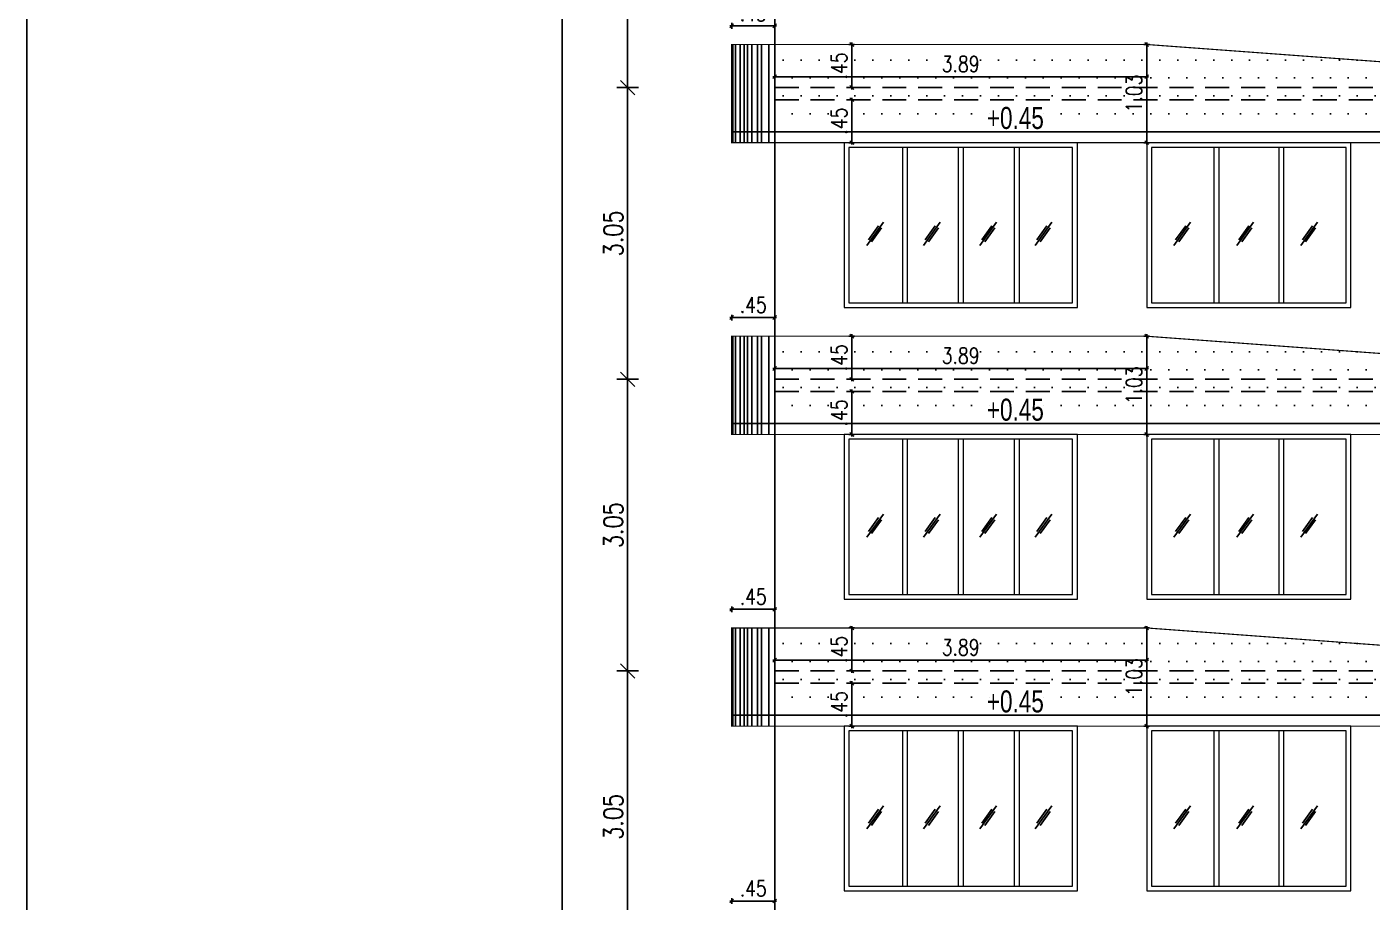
# Model space of a CAD drawing. Header units: inches. Extents: x 14331 to 14549, y 2557 to 2714.
# Drawn here: x 14354.63 to 14368.69, y 2675.97 to 2685.12 of the extents above; entities that cross this region are included whole.
import ezdxf
from ezdxf.enums import TextEntityAlignment as Align

# ---------------------------------------------------------------- set-up
doc = ezdxf.new("R2010")
doc.units = ezdxf.units.IN
doc.header["$LTSCALE"] = 0.25
doc.header["$MEASUREMENT"] = 0
doc.header["$PDMODE"] = 35
doc.linetypes.add('1', pattern=[0])
doc.linetypes.add('DASHEDX2', pattern=[1.5, 1, -0.5])
for name, color, linetype in [('dim-details', 7, 'Continuous'), ('ELE.PROJ.', 1, 'Continuous'), ('GLASS WINDOW', 251, '1'), ('hatch', 251, 'Continuous'), ('proj-internal', 1, 'DASHEDX2'), ('wall', 7, 'Continuous'), ('WORK TEX', 6, 'Continuous'), ('WORKING DIM', 7, 'Continuous')]:
    doc.layers.add(name, color=color, linetype=linetype)
doc.layers.add('WINDOW', color=106, linetype='Continuous', lineweight=13)
doc.styles.add('ARL', font='swisscl_0.ttf')
doc.styles.add('romans', font='romans.shx', dxfattribs={"width": 0.8})
doc.dimstyles.new('121', dxfattribs={"dimscale": 0.1, "dimtxt": 1.65, "dimasz": 0.2, "dimexe": 0.03125, "dimexo": 0.25, "dimgap": 0.5, "dimtad": 1, "dimzin": 4, "dimdsep": 46, "dimtxsty": 'romans', "dimblk1": 'MINITICK', "dimblk2": 'MINITICK', "dimsah": 1, "dimcen": 1, "dimse1": 1, "dimse2": 1, "dimclrd": 252, "dimclre": 256, "dimclrt": 7, "dimadec": 3, "dimazin": 0, "dimtfac": 0.8, "dimtix": 1, "dimtmove": 2, "dimatfit": 3, "dimfxl": 0, "dimtolj": 1, "dimtzin": 3, "dimarcsym": 0})
doc.dimstyles.new('minitick-100', dxfattribs={"dimscale": 0.1, "dimtxt": 2, "dimasz": 0.75, "dimexe": 0.03125, "dimexo": 0.25, "dimgap": 0.5, "dimtad": 1, "dimzin": 4, "dimdsep": 46, "dimtxsty": 'romans', "dimblk1": 'MINITICK', "dimblk2": 'MINITICK', "dimsah": 1, "dimcen": 1, "dimse1": 1, "dimse2": 1, "dimclrd": 252, "dimclre": 256, "dimclrt": 256, "dimadec": 3, "dimazin": 0, "dimtfac": 0.8, "dimtix": 1, "dimtmove": 2, "dimatfit": 3, "dimfxl": 0, "dimtolj": 1, "dimtzin": 3, "dimarcsym": 0})

# ---------------------------------------------------------------- blocks, each defined once
blk = doc.blocks.new('MINITICK')
at = {"color": 7}
for p, q in [((1, 1), (-1, -1)), ((-1, 0), (1, 0)), ((0, -1.5), (0, 1.5))]:
    blk.add_line(p, q, dxfattribs=at)
blk = doc.blocks.new('*D1079')
at = {"layer": 'Defpoints', "color": 0, "transparency": 16777216}
for p in [(14362.448, 2675.982), (14361.998, 2675.787), (14362.448, 2675.787)]:
    blk.add_point(p, dxfattribs=at)
at = {"layer": 'WORKING DIM', "color": 252, "lineweight": -2, "transparency": 16777216}
blk.add_line((14362.018, 2675.982), (14362.428, 2675.982), dxfattribs=at)
at = {"layer": 'WORKING DIM', "color": 252, "lineweight": -2, "transparency": 16777216, "xscale": 0.02, "yscale": 0.02, "zscale": 0.02, "rotation": 180}
blk.add_blockref('MINITICK', (14361.998, 2675.982), dxfattribs=at)
at = {"layer": 'WORKING DIM', "color": 252, "lineweight": -2, "transparency": 16777216, "xscale": 0.02, "yscale": 0.02, "zscale": 0.02}
blk.add_blockref('MINITICK', (14362.448, 2675.982), dxfattribs=at)
at = {"layer": 'WORKING DIM', "color": 7, "transparency": 16777216, "insert": (14362.223, 2676.114), "char_height": 0.165, "attachment_point": 5, "style": 'romans'}
blk.add_mtext('\\A1;.45', dxfattribs=at)
blk = doc.blocks.new('*D1080')
at = {"layer": 'Defpoints', "color": 0, "transparency": 16777216}
for p in [(14362.448, 2679.032), (14361.998, 2678.837), (14362.448, 2678.837)]:
    blk.add_point(p, dxfattribs=at)
at = {"layer": 'WORKING DIM', "color": 252, "lineweight": -2, "transparency": 16777216}
blk.add_line((14362.018, 2679.032), (14362.428, 2679.032), dxfattribs=at)
at = {"layer": 'WORKING DIM', "color": 252, "lineweight": -2, "transparency": 16777216, "xscale": 0.02, "yscale": 0.02, "zscale": 0.02, "rotation": 180}
blk.add_blockref('MINITICK', (14361.998, 2679.032), dxfattribs=at)
at = {"layer": 'WORKING DIM', "color": 252, "lineweight": -2, "transparency": 16777216, "xscale": 0.02, "yscale": 0.02, "zscale": 0.02}
blk.add_blockref('MINITICK', (14362.448, 2679.032), dxfattribs=at)
at = {"layer": 'WORKING DIM', "color": 7, "transparency": 16777216, "insert": (14362.223, 2679.164), "char_height": 0.165, "attachment_point": 5, "style": 'romans'}
blk.add_mtext('\\A1;.45', dxfattribs=at)
blk = doc.blocks.new('*D1081')
at = {"layer": 'Defpoints', "color": 0, "transparency": 16777216}
for p in [(14362.448, 2682.082), (14361.998, 2681.887), (14362.448, 2681.887)]:
    blk.add_point(p, dxfattribs=at)
at = {"layer": 'WORKING DIM', "color": 252, "lineweight": -2, "transparency": 16777216}
blk.add_line((14362.018, 2682.082), (14362.428, 2682.082), dxfattribs=at)
at = {"layer": 'WORKING DIM', "color": 252, "lineweight": -2, "transparency": 16777216, "xscale": 0.02, "yscale": 0.02, "zscale": 0.02, "rotation": 180}
blk.add_blockref('MINITICK', (14361.998, 2682.082), dxfattribs=at)
at = {"layer": 'WORKING DIM', "color": 252, "lineweight": -2, "transparency": 16777216, "xscale": 0.02, "yscale": 0.02, "zscale": 0.02}
blk.add_blockref('MINITICK', (14362.448, 2682.082), dxfattribs=at)
at = {"layer": 'WORKING DIM', "color": 7, "transparency": 16777216, "insert": (14362.223, 2682.214), "char_height": 0.165, "attachment_point": 5, "style": 'romans'}
blk.add_mtext('\\A1;.45', dxfattribs=at)
blk = doc.blocks.new('*D1082')
at = {"layer": 'Defpoints', "color": 0, "transparency": 16777216}
for p in [(14362.448, 2685.132), (14361.998, 2684.937), (14362.448, 2684.937)]:
    blk.add_point(p, dxfattribs=at)
at = {"layer": 'WORKING DIM', "color": 252, "lineweight": -2, "transparency": 16777216}
blk.add_line((14362.018, 2685.132), (14362.428, 2685.132), dxfattribs=at)
at = {"layer": 'WORKING DIM', "color": 252, "lineweight": -2, "transparency": 16777216, "xscale": 0.02, "yscale": 0.02, "zscale": 0.02, "rotation": 180}
blk.add_blockref('MINITICK', (14361.998, 2685.132), dxfattribs=at)
at = {"layer": 'WORKING DIM', "color": 252, "lineweight": -2, "transparency": 16777216, "xscale": 0.02, "yscale": 0.02, "zscale": 0.02}
blk.add_blockref('MINITICK', (14362.448, 2685.132), dxfattribs=at)
at = {"layer": 'WORKING DIM', "color": 7, "transparency": 16777216, "insert": (14362.223, 2685.264), "char_height": 0.165, "attachment_point": 5, "style": 'romans'}
blk.add_mtext('\\A1;.45', dxfattribs=at)
blk = doc.blocks.new('*D1179')
at = {"layer": 'Defpoints', "color": 0, "transparency": 16777216}
for p in [(14363.032, 2678.837), (14363.253, 2678.837), (14363.032, 2678.387)]:
    blk.add_point(p, dxfattribs=at)
at = {"layer": 'WORKING DIM', "color": 252, "lineweight": -2, "transparency": 16777216}
blk.add_line((14363.253, 2678.407), (14363.253, 2678.817), dxfattribs=at)
at = {"layer": 'WORKING DIM', "color": 252, "lineweight": -2, "transparency": 16777216, "xscale": 0.02, "yscale": 0.02, "zscale": 0.02}
for p, rotation in [((14363.253, 2678.837), 90), ((14363.253, 2678.387), 270)]:
    blk.add_blockref('MINITICK', p, dxfattribs=dict(at, rotation=rotation))
at = {"layer": 'WORKING DIM', "color": 7, "transparency": 16777216, "insert": (14363.121, 2678.612), "char_height": 0.165, "attachment_point": 5, "rotation": 90, "style": 'romans'}
blk.add_mtext('\\A1;.45', dxfattribs=at)
blk = doc.blocks.new('*D1176')
at = {"layer": 'Defpoints', "color": 0, "transparency": 16777216}
for p in [(14363.544, 2678.26), (14363.253, 2677.81), (14363.544, 2677.81)]:
    blk.add_point(p, dxfattribs=at)
at = {"layer": 'WORKING DIM', "color": 252, "lineweight": -2, "transparency": 16777216}
blk.add_line((14363.253, 2678.24), (14363.253, 2677.83), dxfattribs=at)
at = {"layer": 'WORKING DIM', "color": 252, "lineweight": -2, "transparency": 16777216, "xscale": 0.02, "yscale": 0.02, "zscale": 0.02}
for p, rotation in [((14363.253, 2678.26), 90), ((14363.253, 2677.81), 270)]:
    blk.add_blockref('MINITICK', p, dxfattribs=dict(at, rotation=rotation))
at = {"layer": 'WORKING DIM', "color": 7, "transparency": 16777216, "insert": (14363.121, 2678.035), "char_height": 0.165, "attachment_point": 5, "rotation": 90, "style": 'romans'}
blk.add_mtext('\\A1;.45', dxfattribs=at)
blk = doc.blocks.new('*D1177')
at = {"layer": 'Defpoints', "color": 0, "transparency": 16777216}
for p in [(14362.448, 2678.905), (14366.335, 2678.837), (14366.335, 2678.5)]:
    blk.add_point(p, dxfattribs=at)
at = {"layer": 'WORKING DIM', "color": 252, "lineweight": -2, "transparency": 16777216}
blk.add_line((14362.468, 2678.5), (14366.315, 2678.5), dxfattribs=at)
at = {"layer": 'WORKING DIM', "color": 252, "lineweight": -2, "transparency": 16777216, "xscale": 0.02, "yscale": 0.02, "zscale": 0.02, "rotation": 180}
blk.add_blockref('MINITICK', (14362.448, 2678.5), dxfattribs=at)
at = {"layer": 'WORKING DIM', "color": 252, "lineweight": -2, "transparency": 16777216, "xscale": 0.02, "yscale": 0.02, "zscale": 0.02}
blk.add_blockref('MINITICK', (14366.335, 2678.5), dxfattribs=at)
at = {"layer": 'WORKING DIM', "color": 7, "transparency": 16777216, "insert": (14364.391, 2678.633), "char_height": 0.165, "attachment_point": 5, "style": 'romans'}
blk.add_mtext('\\A1;3.89', dxfattribs=at)
blk = doc.blocks.new('*D1175')
at = {"layer": 'Defpoints', "color": 0, "transparency": 16777216}
for p in [(14366.335, 2678.837), (14366.335, 2677.81), (14368.469, 2677.81)]:
    blk.add_point(p, dxfattribs=at)
at = {"layer": 'WORKING DIM', "color": 252, "lineweight": -2, "transparency": 16777216}
blk.add_line((14366.335, 2678.817), (14366.335, 2677.83), dxfattribs=at)
at = {"layer": 'WORKING DIM', "color": 252, "lineweight": -2, "transparency": 16777216, "xscale": 0.02, "yscale": 0.02, "zscale": 0.02}
for p, rotation in [((14366.335, 2678.837), 90), ((14366.335, 2677.81), 270)]:
    blk.add_blockref('MINITICK', p, dxfattribs=dict(at, rotation=rotation))
at = {"layer": 'WORKING DIM', "color": 7, "transparency": 16777216, "insert": (14366.202, 2678.324), "char_height": 0.165, "attachment_point": 5, "rotation": 90, "style": 'romans'}
blk.add_mtext('\\A1;1.03', dxfattribs=at)
blk = doc.blocks.new('*D1189')
at = {"layer": 'Defpoints', "color": 0, "transparency": 16777216}
for p in [(14363.032, 2681.887), (14363.253, 2681.887), (14363.032, 2681.437)]:
    blk.add_point(p, dxfattribs=at)
at = {"layer": 'WORKING DIM', "color": 252, "lineweight": -2, "transparency": 16777216}
blk.add_line((14363.253, 2681.457), (14363.253, 2681.867), dxfattribs=at)
at = {"layer": 'WORKING DIM', "color": 252, "lineweight": -2, "transparency": 16777216, "xscale": 0.02, "yscale": 0.02, "zscale": 0.02}
for p, rotation in [((14363.253, 2681.887), 90), ((14363.253, 2681.437), 270)]:
    blk.add_blockref('MINITICK', p, dxfattribs=dict(at, rotation=rotation))
at = {"layer": 'WORKING DIM', "color": 7, "transparency": 16777216, "insert": (14363.121, 2681.662), "char_height": 0.165, "attachment_point": 5, "rotation": 90, "style": 'romans'}
blk.add_mtext('\\A1;.45', dxfattribs=at)
blk = doc.blocks.new('*D1186')
at = {"layer": 'Defpoints', "color": 0, "transparency": 16777216}
for p in [(14363.544, 2681.31), (14363.253, 2680.86), (14363.544, 2680.86)]:
    blk.add_point(p, dxfattribs=at)
at = {"layer": 'WORKING DIM', "color": 252, "lineweight": -2, "transparency": 16777216}
blk.add_line((14363.253, 2681.29), (14363.253, 2680.88), dxfattribs=at)
at = {"layer": 'WORKING DIM', "color": 252, "lineweight": -2, "transparency": 16777216, "xscale": 0.02, "yscale": 0.02, "zscale": 0.02}
for p, rotation in [((14363.253, 2681.31), 90), ((14363.253, 2680.86), 270)]:
    blk.add_blockref('MINITICK', p, dxfattribs=dict(at, rotation=rotation))
at = {"layer": 'WORKING DIM', "color": 7, "transparency": 16777216, "insert": (14363.121, 2681.085), "char_height": 0.165, "attachment_point": 5, "rotation": 90, "style": 'romans'}
blk.add_mtext('\\A1;.45', dxfattribs=at)
blk = doc.blocks.new('*D1187')
at = {"layer": 'Defpoints', "color": 0, "transparency": 16777216}
for p in [(14362.448, 2681.955), (14366.335, 2681.887), (14366.335, 2681.55)]:
    blk.add_point(p, dxfattribs=at)
at = {"layer": 'WORKING DIM', "color": 252, "lineweight": -2, "transparency": 16777216}
blk.add_line((14362.468, 2681.55), (14366.315, 2681.55), dxfattribs=at)
at = {"layer": 'WORKING DIM', "color": 252, "lineweight": -2, "transparency": 16777216, "xscale": 0.02, "yscale": 0.02, "zscale": 0.02, "rotation": 180}
blk.add_blockref('MINITICK', (14362.448, 2681.55), dxfattribs=at)
at = {"layer": 'WORKING DIM', "color": 252, "lineweight": -2, "transparency": 16777216, "xscale": 0.02, "yscale": 0.02, "zscale": 0.02}
blk.add_blockref('MINITICK', (14366.335, 2681.55), dxfattribs=at)
at = {"layer": 'WORKING DIM', "color": 7, "transparency": 16777216, "insert": (14364.391, 2681.683), "char_height": 0.165, "attachment_point": 5, "style": 'romans'}
blk.add_mtext('\\A1;3.89', dxfattribs=at)
blk = doc.blocks.new('*D1185')
at = {"layer": 'Defpoints', "color": 0, "transparency": 16777216}
for p in [(14366.335, 2681.887), (14366.335, 2680.86), (14368.469, 2680.86)]:
    blk.add_point(p, dxfattribs=at)
at = {"layer": 'WORKING DIM', "color": 252, "lineweight": -2, "transparency": 16777216}
blk.add_line((14366.335, 2681.867), (14366.335, 2680.88), dxfattribs=at)
at = {"layer": 'WORKING DIM', "color": 252, "lineweight": -2, "transparency": 16777216, "xscale": 0.02, "yscale": 0.02, "zscale": 0.02}
for p, rotation in [((14366.335, 2681.887), 90), ((14366.335, 2680.86), 270)]:
    blk.add_blockref('MINITICK', p, dxfattribs=dict(at, rotation=rotation))
at = {"layer": 'WORKING DIM', "color": 7, "transparency": 16777216, "insert": (14366.202, 2681.374), "char_height": 0.165, "attachment_point": 5, "rotation": 90, "style": 'romans'}
blk.add_mtext('\\A1;1.03', dxfattribs=at)
blk = doc.blocks.new('*D1199')
at = {"layer": 'Defpoints', "color": 0, "transparency": 16777216}
for p in [(14363.032, 2684.937), (14363.253, 2684.937), (14363.032, 2684.487)]:
    blk.add_point(p, dxfattribs=at)
at = {"layer": 'WORKING DIM', "color": 252, "lineweight": -2, "transparency": 16777216}
blk.add_line((14363.253, 2684.507), (14363.253, 2684.917), dxfattribs=at)
at = {"layer": 'WORKING DIM', "color": 252, "lineweight": -2, "transparency": 16777216, "xscale": 0.02, "yscale": 0.02, "zscale": 0.02}
for p, rotation in [((14363.253, 2684.937), 90), ((14363.253, 2684.487), 270)]:
    blk.add_blockref('MINITICK', p, dxfattribs=dict(at, rotation=rotation))
at = {"layer": 'WORKING DIM', "color": 7, "transparency": 16777216, "insert": (14363.121, 2684.712), "char_height": 0.165, "attachment_point": 5, "rotation": 90, "style": 'romans'}
blk.add_mtext('\\A1;.45', dxfattribs=at)
blk = doc.blocks.new('*D1196')
at = {"layer": 'Defpoints', "color": 0, "transparency": 16777216}
for p in [(14363.544, 2684.36), (14363.253, 2683.91), (14363.544, 2683.91)]:
    blk.add_point(p, dxfattribs=at)
at = {"layer": 'WORKING DIM', "color": 252, "lineweight": -2, "transparency": 16777216}
blk.add_line((14363.253, 2684.34), (14363.253, 2683.93), dxfattribs=at)
at = {"layer": 'WORKING DIM', "color": 252, "lineweight": -2, "transparency": 16777216, "xscale": 0.02, "yscale": 0.02, "zscale": 0.02}
for p, rotation in [((14363.253, 2684.36), 90), ((14363.253, 2683.91), 270)]:
    blk.add_blockref('MINITICK', p, dxfattribs=dict(at, rotation=rotation))
at = {"layer": 'WORKING DIM', "color": 7, "transparency": 16777216, "insert": (14363.121, 2684.135), "char_height": 0.165, "attachment_point": 5, "rotation": 90, "style": 'romans'}
blk.add_mtext('\\A1;.45', dxfattribs=at)
blk = doc.blocks.new('*D1197')
at = {"layer": 'Defpoints', "color": 0, "transparency": 16777216}
for p in [(14362.448, 2685.005), (14366.335, 2684.937), (14366.335, 2684.6)]:
    blk.add_point(p, dxfattribs=at)
at = {"layer": 'WORKING DIM', "color": 252, "lineweight": -2, "transparency": 16777216}
blk.add_line((14362.468, 2684.6), (14366.315, 2684.6), dxfattribs=at)
at = {"layer": 'WORKING DIM', "color": 252, "lineweight": -2, "transparency": 16777216, "xscale": 0.02, "yscale": 0.02, "zscale": 0.02, "rotation": 180}
blk.add_blockref('MINITICK', (14362.448, 2684.6), dxfattribs=at)
at = {"layer": 'WORKING DIM', "color": 252, "lineweight": -2, "transparency": 16777216, "xscale": 0.02, "yscale": 0.02, "zscale": 0.02}
blk.add_blockref('MINITICK', (14366.335, 2684.6), dxfattribs=at)
at = {"layer": 'WORKING DIM', "color": 7, "transparency": 16777216, "insert": (14364.391, 2684.733), "char_height": 0.165, "attachment_point": 5, "style": 'romans'}
blk.add_mtext('\\A1;3.89', dxfattribs=at)
blk = doc.blocks.new('*D1195')
at = {"layer": 'Defpoints', "color": 0, "transparency": 16777216}
for p in [(14366.335, 2684.937), (14366.335, 2683.91), (14368.469, 2683.91)]:
    blk.add_point(p, dxfattribs=at)
at = {"layer": 'WORKING DIM', "color": 252, "lineweight": -2, "transparency": 16777216}
blk.add_line((14366.335, 2684.917), (14366.335, 2683.93), dxfattribs=at)
at = {"layer": 'WORKING DIM', "color": 252, "lineweight": -2, "transparency": 16777216, "xscale": 0.02, "yscale": 0.02, "zscale": 0.02}
for p, rotation in [((14366.335, 2684.937), 90), ((14366.335, 2683.91), 270)]:
    blk.add_blockref('MINITICK', p, dxfattribs=dict(at, rotation=rotation))
at = {"layer": 'WORKING DIM', "color": 7, "transparency": 16777216, "insert": (14366.202, 2684.424), "char_height": 0.165, "attachment_point": 5, "rotation": 90, "style": 'romans'}
blk.add_mtext('\\A1;1.03', dxfattribs=at)
blk = doc.blocks.new('*D1266')
at = {"layer": 'Defpoints', "color": 0, "transparency": 16777216}
for p in [(14360.91, 2678.387), (14362.954, 2678.387), (14362.954, 2675.337)]:
    blk.add_point(p, dxfattribs=at)
at = {"layer": 'dim-details', "color": 252, "lineweight": -2, "transparency": 16777216}
blk.add_line((14360.91, 2675.412), (14360.91, 2678.312), dxfattribs=at)
at = {"layer": 'dim-details', "color": 252, "lineweight": -2, "transparency": 16777216, "xscale": 0.07500000000000001, "yscale": 0.07500000000000001, "zscale": 0.07500000000000001}
for p, rotation in [((14360.91, 2678.387), 90), ((14360.91, 2675.337), 270)]:
    blk.add_blockref('MINITICK', p, dxfattribs=dict(at, rotation=rotation))
at = {"layer": 'dim-details', "transparency": 16777216, "insert": (14360.76, 2676.862), "char_height": 0.2, "attachment_point": 5, "rotation": 90, "style": 'romans'}
blk.add_mtext('\\A1;3.05', dxfattribs=at)
blk = doc.blocks.new('*D1267')
at = {"layer": 'Defpoints', "color": 0, "transparency": 16777216}
for p in [(14360.91, 2681.437), (14362.907, 2681.437), (14362.907, 2678.387)]:
    blk.add_point(p, dxfattribs=at)
at = {"layer": 'dim-details', "color": 252, "lineweight": -2, "transparency": 16777216}
blk.add_line((14360.91, 2678.462), (14360.91, 2681.362), dxfattribs=at)
at = {"layer": 'dim-details', "color": 252, "lineweight": -2, "transparency": 16777216, "xscale": 0.07500000000000001, "yscale": 0.07500000000000001, "zscale": 0.07500000000000001}
for p, rotation in [((14360.91, 2681.437), 90), ((14360.91, 2678.387), 270)]:
    blk.add_blockref('MINITICK', p, dxfattribs=dict(at, rotation=rotation))
at = {"layer": 'dim-details', "transparency": 16777216, "insert": (14360.76, 2679.912), "char_height": 0.2, "attachment_point": 5, "rotation": 90, "style": 'romans'}
blk.add_mtext('\\A1;3.05', dxfattribs=at)
blk = doc.blocks.new('*D1268')
at = {"layer": 'Defpoints', "color": 0, "transparency": 16777216}
for p in [(14360.91, 2684.487), (14362.907, 2684.487), (14362.907, 2681.437)]:
    blk.add_point(p, dxfattribs=at)
at = {"layer": 'dim-details', "color": 252, "lineweight": -2, "transparency": 16777216}
blk.add_line((14360.91, 2681.512), (14360.91, 2684.412), dxfattribs=at)
at = {"layer": 'dim-details', "color": 252, "lineweight": -2, "transparency": 16777216, "xscale": 0.07500000000000001, "yscale": 0.07500000000000001, "zscale": 0.07500000000000001}
for p, rotation in [((14360.91, 2684.487), 90), ((14360.91, 2681.437), 270)]:
    blk.add_blockref('MINITICK', p, dxfattribs=dict(at, rotation=rotation))
at = {"layer": 'dim-details', "transparency": 16777216, "insert": (14360.76, 2682.962), "char_height": 0.2, "attachment_point": 5, "rotation": 90, "style": 'romans'}
blk.add_mtext('\\A1;3.05', dxfattribs=at)
blk = doc.blocks.new('*D1269')
at = {"layer": 'Defpoints', "color": 0, "transparency": 16777216}
for p in [(14360.91, 2687.537), (14362.907, 2687.537), (14362.907, 2684.487)]:
    blk.add_point(p, dxfattribs=at)
at = {"layer": 'dim-details', "color": 252, "lineweight": -2, "transparency": 16777216}
blk.add_line((14360.91, 2684.562), (14360.91, 2687.462), dxfattribs=at)
at = {"layer": 'dim-details', "color": 252, "lineweight": -2, "transparency": 16777216, "xscale": 0.07500000000000001, "yscale": 0.07500000000000001, "zscale": 0.07500000000000001}
for p, rotation in [((14360.91, 2687.537), 90), ((14360.91, 2684.487), 270)]:
    blk.add_blockref('MINITICK', p, dxfattribs=dict(at, rotation=rotation))
at = {"layer": 'dim-details', "transparency": 16777216, "insert": (14360.76, 2686.012), "char_height": 0.2, "attachment_point": 5, "rotation": 90, "style": 'romans'}
blk.add_mtext('\\A1;3.05', dxfattribs=at)
blk = doc.blocks.new('*D1272')
at = {"layer": 'Defpoints', "color": 0, "transparency": 16777216}
for p in [(14360.226, 2690.587), (14363.497, 2690.587), (14361.948, 2650.61)]:
    blk.add_point(p, dxfattribs=at)
at = {"layer": 'dim-details', "color": 252, "lineweight": -2, "transparency": 16777216}
blk.add_line((14360.226, 2650.685), (14360.226, 2690.512), dxfattribs=at)
at = {"layer": 'dim-details', "color": 252, "lineweight": -2, "transparency": 16777216, "xscale": 0.07500000000000001, "yscale": 0.07500000000000001, "zscale": 0.07500000000000001}
for p, rotation in [((14360.226, 2690.587), 90), ((14360.226, 2650.61), 270)]:
    blk.add_blockref('MINITICK', p, dxfattribs=dict(at, rotation=rotation))
at = {"layer": 'dim-details', "transparency": 16777216, "insert": (14360.076, 2670.599), "char_height": 0.2, "attachment_point": 5, "rotation": 90, "style": 'romans'}
blk.add_mtext('\\A1;39.98', dxfattribs=at)

msp = doc.modelspace()

# ---------------------------------------------------------------- hatches: boundary and pattern name
at = {"layer": 'hatch', "true_color": 0xc7b399}
h = msp.add_hatch(dxfattribs=at)
h.set_pattern_fill('DOTS', color=253, scale=3)
h.set_pattern_definition([(0, (-249.33901, 47.77428), (0.09375, 0.1875), [0, -0.1875])])
h.paths.add_polyline_path([(14366.335, 2684.937), (14362.448, 2684.937), (14362.448, 2683.91), (14372.433, 2683.91), (14372.433, 2684.487)])
h = msp.add_hatch(dxfattribs=at)
h.set_pattern_fill('DOTS', color=253, scale=3)
h.set_pattern_definition([(0, (-249.33901, 44.72428), (0.09375, 0.1875), [0, -0.1875])])
h.paths.add_polyline_path([(14366.335, 2681.887), (14362.448, 2681.887), (14362.448, 2680.86), (14372.433, 2680.86), (14372.433, 2681.437)])
h = msp.add_hatch(dxfattribs=at)
h.set_pattern_fill('DOTS', color=253, scale=3)
h.set_pattern_definition([(0, (-249.33901, 41.67428), (0.09375, 0.1875), [0, -0.1875])])
h.paths.add_polyline_path([(14366.335, 2678.837), (14362.448, 2678.837), (14362.448, 2677.81), (14372.433, 2677.81), (14372.433, 2678.387)])

# ---------------------------------------------------------------- linework, layer by layer
at = {"layer": 'ELE.PROJ.', "color": 8}
for p, q in [((14362.01, 2684.937), (14362.01, 2683.906)), ((14362.039, 2684.937), (14362.039, 2683.906)), ((14362.087, 2684.937), (14362.087, 2683.906)), ((14362.128, 2684.937), (14362.128, 2683.906)), ((14362.162, 2684.937), (14362.162, 2683.906)), ((14362.208, 2684.937), (14362.208, 2683.906)), ((14362.269, 2684.937), (14362.269, 2683.906)), ((14362.309, 2684.937), (14362.309, 2683.906)), ((14362.387, 2684.937), (14362.387, 2683.906)), ((14362.01, 2681.887), (14362.01, 2680.856)), ((14362.039, 2681.887), (14362.039, 2680.856)), ((14362.087, 2681.887), (14362.087, 2680.856)), ((14362.128, 2681.887), (14362.128, 2680.856)), ((14362.162, 2681.887), (14362.162, 2680.856)), ((14362.208, 2681.887), (14362.208, 2680.856)), ((14362.269, 2681.887), (14362.269, 2680.856)), ((14362.309, 2681.887), (14362.309, 2680.856)), ((14362.387, 2681.887), (14362.387, 2680.856)), ((14362.01, 2678.837), (14362.01, 2677.806)), ((14362.039, 2678.837), (14362.039, 2677.806)), ((14362.087, 2678.837), (14362.087, 2677.806)), ((14362.128, 2678.837), (14362.128, 2677.806)), ((14362.162, 2678.837), (14362.162, 2677.806)), ((14362.208, 2678.837), (14362.208, 2677.806)), ((14362.269, 2678.837), (14362.269, 2677.806)), ((14362.309, 2678.837), (14362.309, 2677.806)), ((14362.387, 2678.837), (14362.387, 2677.806))]:
    msp.add_line(p, q, dxfattribs=at)
at = {"layer": 'ELE.PROJ.'}
for p, q in [((14361.998, 2684.025), (14372.433, 2684.025)), ((14361.998, 2680.975), (14372.433, 2680.975)), ((14361.998, 2677.925), (14372.433, 2677.925))]:
    msp.add_line(p, q, dxfattribs=at)
at = {"layer": 'ELE.PROJ.', "const_width": 0.012}
for points in [[(14361.998, 2684.937), (14366.335, 2684.937), (14372.433, 2684.487), (14372.433, 2683.91), (14361.998, 2683.91)], [(14361.998, 2681.887), (14366.335, 2681.887), (14372.433, 2681.437), (14372.433, 2680.86), (14361.998, 2680.86)], [(14361.998, 2678.837), (14366.335, 2678.837), (14372.433, 2678.387), (14372.433, 2677.81), (14361.998, 2677.81)]]:
    msp.add_lwpolyline(points, close=True, dxfattribs=at)
at = {"layer": 'GLASS WINDOW', "color": 4, "ltscale": 200}
for p, q in [((14363.583, 2683.078), (14363.409, 2682.837)), ((14363.532, 2683.042), (14363.427, 2682.896)), ((14363.565, 2683.019), (14363.46, 2682.873)), ((14364.177, 2683.078), (14364.003, 2682.837)), ((14364.126, 2683.042), (14364.021, 2682.896)), ((14364.159, 2683.019), (14364.054, 2682.873)), ((14364.767, 2683.078), (14364.593, 2682.837)), ((14364.716, 2683.042), (14364.611, 2682.896)), ((14364.749, 2683.019), (14364.644, 2682.873)), ((14365.344, 2683.078), (14365.17, 2682.837)), ((14365.293, 2683.042), (14365.188, 2682.896)), ((14365.326, 2683.019), (14365.221, 2682.873)), ((14366.794, 2683.078), (14366.62, 2682.837)), ((14366.743, 2683.042), (14366.638, 2682.896)), ((14366.776, 2683.019), (14366.671, 2682.873)), ((14367.453, 2683.078), (14367.279, 2682.837)), ((14367.402, 2683.042), (14367.297, 2682.896)), ((14367.435, 2683.019), (14367.33, 2682.873)), ((14368.119, 2683.078), (14367.945, 2682.837)), ((14368.069, 2683.042), (14367.964, 2682.896)), ((14368.101, 2683.019), (14367.996, 2682.873)), ((14363.583, 2680.028), (14363.409, 2679.787)), ((14363.532, 2679.992), (14363.427, 2679.846)), ((14363.565, 2679.969), (14363.46, 2679.823)), ((14364.177, 2680.028), (14364.003, 2679.787)), ((14364.126, 2679.992), (14364.021, 2679.846)), ((14364.159, 2679.969), (14364.054, 2679.823)), ((14364.767, 2680.028), (14364.593, 2679.787)), ((14364.716, 2679.992), (14364.611, 2679.846)), ((14364.749, 2679.969), (14364.644, 2679.823)), ((14365.344, 2680.028), (14365.17, 2679.787)), ((14365.293, 2679.992), (14365.188, 2679.846)), ((14365.326, 2679.969), (14365.221, 2679.823)), ((14366.794, 2680.028), (14366.62, 2679.787)), ((14366.743, 2679.992), (14366.638, 2679.846)), ((14366.776, 2679.969), (14366.671, 2679.823)), ((14367.453, 2680.028), (14367.279, 2679.787)), ((14367.402, 2679.992), (14367.297, 2679.846)), ((14367.435, 2679.969), (14367.33, 2679.823)), ((14368.119, 2680.028), (14367.945, 2679.787)), ((14368.069, 2679.992), (14367.964, 2679.846)), ((14368.101, 2679.969), (14367.996, 2679.823)), ((14363.583, 2676.978), (14363.409, 2676.737)), ((14364.177, 2676.978), (14364.003, 2676.737)), ((14364.767, 2676.978), (14364.593, 2676.737)), ((14365.344, 2676.978), (14365.17, 2676.737)), ((14366.794, 2676.978), (14366.62, 2676.737)), ((14367.453, 2676.978), (14367.279, 2676.737)), ((14368.119, 2676.978), (14367.945, 2676.737)), ((14363.532, 2676.942), (14363.427, 2676.796)), ((14363.565, 2676.919), (14363.46, 2676.773)), ((14364.126, 2676.942), (14364.021, 2676.796)), ((14364.159, 2676.919), (14364.054, 2676.773)), ((14364.716, 2676.942), (14364.611, 2676.796)), ((14364.749, 2676.919), (14364.644, 2676.773)), ((14365.293, 2676.942), (14365.188, 2676.796)), ((14365.326, 2676.919), (14365.221, 2676.773)), ((14366.743, 2676.942), (14366.638, 2676.796)), ((14366.776, 2676.919), (14366.671, 2676.773)), ((14367.402, 2676.942), (14367.297, 2676.796)), ((14367.435, 2676.919), (14367.33, 2676.773)), ((14368.069, 2676.942), (14367.964, 2676.796)), ((14368.101, 2676.919), (14367.996, 2676.773))]:
    msp.add_line(p, q, dxfattribs=at)
at = {"layer": 'proj-internal', "color": 251}
for p, q in [((14362.448, 2684.487), (14384.285, 2684.487)), ((14362.448, 2684.36), (14384.285, 2684.36)), ((14362.448, 2681.437), (14384.285, 2681.437)), ((14362.448, 2681.31), (14384.285, 2681.31)), ((14362.448, 2678.387), (14384.285, 2678.387)), ((14362.448, 2678.26), (14384.285, 2678.26))]:
    msp.add_line(p, q, dxfattribs=at)
at = {"layer": 'wall'}
msp.add_line((14362.448, 2650.61), (14362.448, 2691.737), dxfattribs=at)
msp.add_lwpolyline([(14392.8, 2697.058), (14354.632, 2697.058), (14354.632, 2643.083), (14392.8, 2643.083)], close=True, dxfattribs=at)
at = {"layer": 'WINDOW'}
for p, q in [((14363.782, 2683.86), (14363.782, 2682.237)), ((14363.832, 2683.86), (14363.832, 2682.237)), ((14364.366, 2683.86), (14364.366, 2682.237)), ((14364.416, 2683.86), (14364.416, 2682.237)), ((14364.951, 2683.86), (14364.951, 2682.237)), ((14365.001, 2683.86), (14365.001, 2682.237)), ((14367.038, 2683.86), (14367.038, 2682.237)), ((14367.088, 2683.86), (14367.088, 2682.237)), ((14367.716, 2683.86), (14367.716, 2682.237)), ((14367.766, 2683.86), (14367.766, 2682.237)), ((14363.782, 2680.81), (14363.782, 2679.187)), ((14363.832, 2680.81), (14363.832, 2679.187)), ((14364.366, 2680.81), (14364.366, 2679.187)), ((14364.416, 2680.81), (14364.416, 2679.187)), ((14364.951, 2680.81), (14364.951, 2679.187)), ((14365.001, 2680.81), (14365.001, 2679.187)), ((14367.038, 2680.81), (14367.038, 2679.187)), ((14367.088, 2680.81), (14367.088, 2679.187)), ((14367.716, 2680.81), (14367.716, 2679.187)), ((14367.766, 2680.81), (14367.766, 2679.187)), ((14363.782, 2677.76), (14363.782, 2676.137)), ((14363.832, 2677.76), (14363.832, 2676.137)), ((14364.366, 2677.76), (14364.366, 2676.137)), ((14364.416, 2677.76), (14364.416, 2676.137)), ((14364.951, 2677.76), (14364.951, 2676.137)), ((14365.001, 2677.76), (14365.001, 2676.137)), ((14367.038, 2677.76), (14367.038, 2676.137)), ((14367.088, 2677.76), (14367.088, 2676.137)), ((14367.716, 2677.76), (14367.716, 2676.137)), ((14367.766, 2677.76), (14367.766, 2676.137))]:
    msp.add_line(p, q, dxfattribs=at)
for points in [[(14363.172, 2682.187), (14365.611, 2682.187), (14365.611, 2683.91), (14363.172, 2683.91)], [(14363.222, 2682.237), (14365.561, 2682.237), (14365.561, 2683.86), (14363.222, 2683.86)], [(14366.335, 2682.187), (14368.469, 2682.187), (14368.469, 2683.91), (14366.335, 2683.91)], [(14366.385, 2682.237), (14368.419, 2682.237), (14368.419, 2683.86), (14366.385, 2683.86)], [(14363.172, 2679.137), (14365.611, 2679.137), (14365.611, 2680.86), (14363.172, 2680.86)], [(14363.222, 2679.187), (14365.561, 2679.187), (14365.561, 2680.81), (14363.222, 2680.81)], [(14366.335, 2679.137), (14368.469, 2679.137), (14368.469, 2680.86), (14366.335, 2680.86)], [(14366.385, 2679.187), (14368.419, 2679.187), (14368.419, 2680.81), (14366.385, 2680.81)], [(14363.172, 2676.087), (14365.611, 2676.087), (14365.611, 2677.81), (14363.172, 2677.81)], [(14363.222, 2676.137), (14365.561, 2676.137), (14365.561, 2677.76), (14363.222, 2677.76)], [(14366.335, 2676.087), (14368.469, 2676.087), (14368.469, 2677.81), (14366.335, 2677.81)], [(14366.385, 2676.137), (14368.419, 2676.137), (14368.419, 2677.76), (14366.385, 2677.76)]]:
    msp.add_lwpolyline(points, close=True, dxfattribs=at)

# ---------------------------------------------------------------- texts
at = {"layer": 'WORK TEX', "color": 7, "style": 'ARL'}
for p in [(14364.995, 2684.169), (14364.995, 2681.119), (14364.995, 2678.069)]:
    msp.add_text('+0.45 ', height=0.23, dxfattribs=at).set_placement(p, align=Align.MIDDLE_CENTER)

# ---------------------------------------------------------------- dimensions: what is measured, and where the dimension line sits
at = {"layer": 'dim-details'}
for base, p1, p2, picture, middle in [((14360.226, 2690.587), (14361.948, 2650.61), (14363.497, 2690.587), '*D1272', (14360.076, 2670.599)), ((14360.91, 2687.537), (14362.907, 2684.487), (14362.907, 2687.537), '*D1269', (14360.76, 2686.012)), ((14360.91, 2684.487), (14362.907, 2681.437), (14362.907, 2684.487), '*D1268', (14360.76, 2682.962)), ((14360.91, 2681.437), (14362.907, 2678.387), (14362.907, 2681.437), '*D1267', (14360.76, 2679.912)), ((14360.91, 2678.387), (14362.954, 2675.337), (14362.954, 2678.387), '*D1266', (14360.76, 2676.862))]:
    dim = msp.add_linear_dim(base=base, p1=p1, p2=p2, angle=90, dimstyle='minitick-100', dxfattribs=at)
    dim.commit()
    dim.dimension.update_dxf_attribs({"geometry": picture, "text_midpoint": middle})
at = {"layer": 'WORKING DIM'}
for base, p1, p2, picture, middle in [((14362.448, 2685.132), (14361.998, 2684.937), (14362.448, 2684.937), '*D1082', (14362.223, 2685.264)), ((14366.335, 2684.6), (14362.448, 2685.005), (14366.335, 2684.937), '*D1197', (14364.391, 2684.733)), ((14362.448, 2682.082), (14361.998, 2681.887), (14362.448, 2681.887), '*D1081', (14362.223, 2682.214)), ((14366.335, 2681.55), (14362.448, 2681.955), (14366.335, 2681.887), '*D1187', (14364.391, 2681.683)), ((14362.448, 2679.032), (14361.998, 2678.837), (14362.448, 2678.837), '*D1080', (14362.223, 2679.164)), ((14366.335, 2678.5), (14362.448, 2678.905), (14366.335, 2678.837), '*D1177', (14364.391, 2678.633)), ((14362.448, 2675.982), (14361.998, 2675.787), (14362.448, 2675.787), '*D1079', (14362.223, 2676.114))]:
    dim = msp.add_linear_dim(base=base, p1=p1, p2=p2, dimstyle='121', override={"dimfxl": 0.18, "dimfxlon": 1}, dxfattribs=at)
    dim.commit()
    dim.dimension.update_dxf_attribs({"geometry": picture, "text_midpoint": middle})
for base, p1, p2, picture, middle in [((14363.253, 2684.937), (14363.032, 2684.487), (14363.032, 2684.937), '*D1199', (14363.121, 2684.712)), ((14366.335, 2683.91), (14366.335, 2684.937), (14368.469, 2683.91), '*D1195', (14366.202, 2684.424)), ((14363.253, 2683.91), (14363.544, 2684.36), (14363.544, 2683.91), '*D1196', (14363.121, 2684.135)), ((14363.253, 2681.887), (14363.032, 2681.437), (14363.032, 2681.887), '*D1189', (14363.121, 2681.662)), ((14366.335, 2680.86), (14366.335, 2681.887), (14368.469, 2680.86), '*D1185', (14366.202, 2681.374)), ((14363.253, 2680.86), (14363.544, 2681.31), (14363.544, 2680.86), '*D1186', (14363.121, 2681.085)), ((14363.253, 2678.837), (14363.032, 2678.387), (14363.032, 2678.837), '*D1179', (14363.121, 2678.612)), ((14366.335, 2677.81), (14366.335, 2678.837), (14368.469, 2677.81), '*D1175', (14366.202, 2678.324)), ((14363.253, 2677.81), (14363.544, 2678.26), (14363.544, 2677.81), '*D1176', (14363.121, 2678.035))]:
    dim = msp.add_linear_dim(base=base, p1=p1, p2=p2, angle=90, dimstyle='121', override={"dimfxl": 0.18, "dimfxlon": 1}, dxfattribs=at)
    dim.commit()
    dim.dimension.update_dxf_attribs({"geometry": picture, "text_midpoint": middle})

doc.saveas('drawing.dxf')
